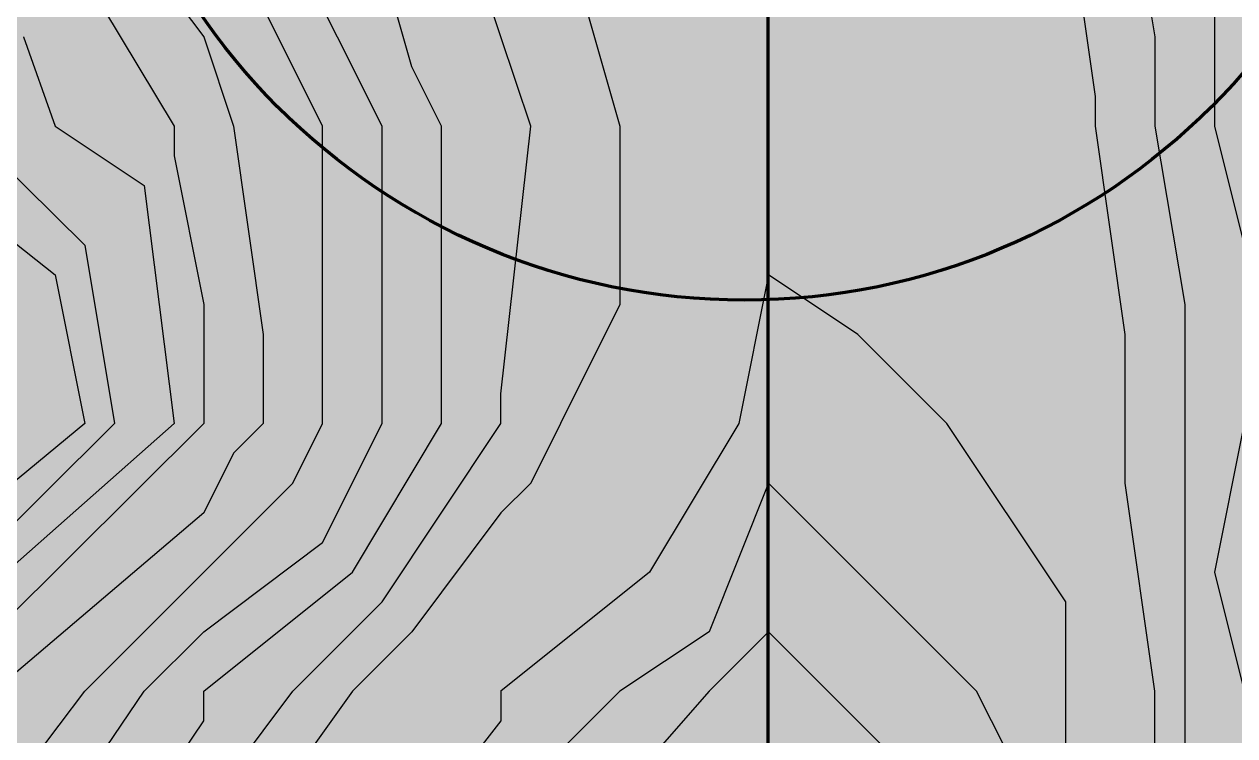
# Model space of a CAD drawing. Header units: millimetres. Extents: x 401 to 30661, y 2016 to 22119.
# Drawn here: x 5954 to 6925, y 12890 to 13461 of the extents above; entities that cross this region are included whole.
import ezdxf

# ---------------------------------------------------------------- set-up
doc = ezdxf.new("R2010")
doc.units = ezdxf.units.MM
doc.layers.add('1ST', color=51, linetype='Continuous', lineweight=50, true_color=0x7debff)
doc.layers.add('4TH DETAILS', color=125, linetype='Continuous', lineweight=15, true_color=0x39ffb0)
doc.layers.add('BACKGROUND', color=7, linetype='Continuous', true_color=0x000000)
doc.layers.add('GLOW-CYAN', color=7, linetype='Continuous', lineweight=100, true_color=0x7debff, transparency=0.8)
doc.layers.add('GLOW-EMERALD-2', color=7, linetype='Continuous', lineweight=30, true_color=0x39ffb0, transparency=0.8)
doc.layers.add('LAYOUT', color=83, linetype='Continuous', lineweight=50, true_color=0x7debff, plot=False)

msp = doc.modelspace()

# ---------------------------------------------------------------- hatches: boundary and pattern name
at = {"layer": 'BACKGROUND'}
h = msp.add_hatch(color=256, dxfattribs=at)
h.dxf.hatch_style = 1
h.paths.add_polyline_path([(400.723, 2015.745), (30660.634, 2015.745), (30660.634, 22119.328), (400.723, 22119.328)])

# ---------------------------------------------------------------- linework, layer by layer
at = {"layer": '1ST', "true_color": 0x39ffb0}
msp.add_circle((6531.7, 13769.252), 529.701, dxfattribs=at)
at = {"layer": '4TH DETAILS'}
for points in [[(6097.843, 12830.631), (6169.379, 12926.013), (6240.915, 12997.549), (6336.296, 13140.621), (6336.296, 13164.466), (6360.142, 13379.075), (6336.296, 13450.611), (6288.606, 13593.683), (6264.76, 13760.6), (6240.915, 13832.136), (6240.915, 13903.672), (6288.606, 14046.745)], [(5953.368, 12782.941), (6050.152, 12926.013), (6097.843, 12973.703), (6193.224, 13045.239), (6240.915, 13140.621), (6240.915, 13307.538), (6240.915, 13379.075), (6169.379, 13522.147), (6145.533, 13593.683), (6145.533, 13641.374), (6097.843, 13712.91), (6050.152, 13784.446), (6026.307, 13832.136), (6050.152, 13999.054)], [(5953.368, 12687.559), (6097.843, 12902.167), (6097.843, 12926.013), (6217.069, 13021.394), (6288.606, 13140.621), (6288.606, 13355.229), (6288.606, 13379.075), (6264.76, 13426.765), (6217.069, 13593.683), (6217.069, 13712.91), (6145.533, 13832.136), (6145.533, 13999.054)], [(6789.358, 13951.363), (6860.894, 13903.672), (6860.894, 13832.136), (6860.894, 13665.219), (6837.049, 13593.683), (6860.894, 13450.611), (6860.894, 13379.075), (6884.74, 13236.002), (6884.74, 13140.621), (6884.74, 13045.239), (6884.74, 12926.013), (6884.74, 12806.786)], [(6932.43, 13951.363), (6956.276, 13832.136), (6956.276, 13760.6), (6908.585, 13593.683), (6908.585, 13498.301), (6908.585, 13379.075), (6932.43, 13283.693), (6932.43, 13140.621), (6908.585, 13021.394), (6932.43, 12926.013), (6932.43, 12782.941)], [(5857.986, 12735.25), (6002.461, 12926.013), (6097.843, 13021.394), (6169.379, 13092.93), (6193.224, 13140.621), (6193.224, 13259.848), (6193.224, 13379.075), (6097.843, 13569.837), (6073.997, 13593.683), (6002.461, 13736.755), (5905.677, 13832.136)], [(6362.599, 13814.932), (6383.987, 13665.219), (6383.987, 13593.683), (6383.987, 13545.992), (6431.678, 13379.075), (6431.678, 13236.002), (6383.987, 13140.621), (6360.142, 13092.93), (6336.296, 13069.085), (6264.76, 12973.703), (6217.069, 12926.013), (6097.843, 12759.095), (6050.152, 12687.559), (5953.368, 12568.332)], [(6860.894, 12854.477), (6860.894, 12926.013), (6837.049, 13092.93), (6837.049, 13140.621), (6837.049, 13212.157), (6813.203, 13379.075), (6813.203, 13402.92), (6789.358, 13569.837), (6765.513, 13593.683), (6782.43, 13678.27)], [(5929.522, 13665.219), (5978.616, 13593.683), (6026.307, 13545.992), (6097.843, 13450.611), (6121.688, 13379.075), (6145.533, 13212.157), (6145.533, 13140.621), (6121.688, 13116.776), (6097.843, 13069.085), (5929.522, 12926.013)], [(5881.832, 13593.683), (6002.461, 13498.301), (6073.997, 13379.075), (6073.997, 13355.229), (6097.843, 13236.002), (6097.843, 13164.466), (6097.843, 13140.621), (5881.832, 12926.013)], [(5953.368, 13450.611), (5978.616, 13379.075), (6050.152, 13331.384), (6073.997, 13140.621), (5857.986, 12949.858)], [(5905.677, 13379.075), (6002.461, 13283.693), (6026.307, 13140.621), (5857.986, 12973.703)], [(5857.986, 13355.229), (5978.616, 13259.848), (6002.461, 13140.621), (5857.986, 13021.394)], [(6789.358, 12687.559), (6789.358, 12902.167), (6789.358, 12926.013), (6789.358, 12997.549), (6693.977, 13140.621), (6622.441, 13212.157), (6550.904, 13259.848), (6527.059, 13140.621), (6455.523, 13021.394), (6336.296, 12926.013), (6336.296, 12902.167), (6169.379, 12687.559)], [(6741.667, 12878.322), (6717.822, 12926.013), (6550.904, 13092.93), (6503.214, 12973.703), (6431.678, 12926.013), (6336.296, 12830.631)], [(6693.977, 12830.631), (6598.595, 12926.013), (6550.904, 12973.703), (6527.059, 12949.858), (6503.214, 12926.013), (6336.296, 12735.25)]]:
    msp.add_lwpolyline(points, dxfattribs=at)
at = {"layer": 'GLOW-CYAN'}
msp.add_lwpolyline([(6550.723, 6115.853), (6550.723, 15115.853)], dxfattribs=at)
msp.add_circle((6531.7, 13769.252), 529.701, dxfattribs=at)
at = {"layer": 'GLOW-EMERALD-2'}
for points in [[(6097.843, 12830.631), (6169.379, 12926.013), (6240.915, 12997.549), (6336.296, 13140.621), (6336.296, 13164.466), (6360.142, 13379.075), (6336.296, 13450.611), (6288.606, 13593.683), (6264.76, 13760.6), (6240.915, 13832.136), (6240.915, 13903.672), (6288.606, 14046.745)], [(5953.368, 12782.941), (6050.152, 12926.013), (6097.843, 12973.703), (6193.224, 13045.239), (6240.915, 13140.621), (6240.915, 13307.538), (6240.915, 13379.075), (6169.379, 13522.147), (6145.533, 13593.683), (6145.533, 13641.374), (6097.843, 13712.91), (6050.152, 13784.446), (6026.307, 13832.136), (6050.152, 13999.054)], [(5953.368, 12687.559), (6097.843, 12902.167), (6097.843, 12926.013), (6217.069, 13021.394), (6288.606, 13140.621), (6288.606, 13355.229), (6288.606, 13379.075), (6264.76, 13426.765), (6217.069, 13593.683), (6217.069, 13712.91), (6145.533, 13832.136), (6145.533, 13999.054)], [(6789.358, 13951.363), (6860.894, 13903.672), (6860.894, 13832.136), (6860.894, 13665.219), (6837.049, 13593.683), (6860.894, 13450.611), (6860.894, 13379.075), (6884.74, 13236.002), (6884.74, 13140.621), (6884.74, 13045.239), (6884.74, 12926.013), (6884.74, 12806.786)], [(6932.43, 13951.363), (6956.276, 13832.136), (6956.276, 13760.6), (6908.585, 13593.683), (6908.585, 13498.301), (6908.585, 13379.075), (6932.43, 13283.693), (6932.43, 13140.621), (6908.585, 13021.394), (6932.43, 12926.013), (6932.43, 12782.941)], [(5857.986, 12735.25), (6002.461, 12926.013), (6097.843, 13021.394), (6169.379, 13092.93), (6193.224, 13140.621), (6193.224, 13259.848), (6193.224, 13379.075), (6097.843, 13569.837), (6073.997, 13593.683), (6002.461, 13736.755), (5905.677, 13832.136)], [(6362.599, 13814.932), (6383.987, 13665.219), (6383.987, 13593.683), (6383.987, 13545.992), (6431.678, 13379.075), (6431.678, 13236.002), (6383.987, 13140.621), (6360.142, 13092.93), (6336.296, 13069.085), (6264.76, 12973.703), (6217.069, 12926.013), (6097.843, 12759.095), (6050.152, 12687.559), (5953.368, 12568.332)], [(6860.894, 12854.477), (6860.894, 12926.013), (6837.049, 13092.93), (6837.049, 13140.621), (6837.049, 13212.157), (6813.203, 13379.075), (6813.203, 13402.92), (6789.358, 13569.837), (6765.513, 13593.683), (6782.43, 13678.27)], [(5929.522, 13665.219), (5978.616, 13593.683), (6026.307, 13545.992), (6097.843, 13450.611), (6121.688, 13379.075), (6145.533, 13212.157), (6145.533, 13140.621), (6121.688, 13116.776), (6097.843, 13069.085), (5929.522, 12926.013)], [(5881.832, 13593.683), (6002.461, 13498.301), (6073.997, 13379.075), (6073.997, 13355.229), (6097.843, 13236.002), (6097.843, 13164.466), (6097.843, 13140.621), (5881.832, 12926.013)], [(5953.368, 13450.611), (5978.616, 13379.075), (6050.152, 13331.384), (6073.997, 13140.621), (5857.986, 12949.858)], [(5905.677, 13379.075), (6002.461, 13283.693), (6026.307, 13140.621), (5857.986, 12973.703)], [(5857.986, 13355.229), (5978.616, 13259.848), (6002.461, 13140.621), (5857.986, 13021.394)], [(6789.358, 12687.559), (6789.358, 12902.167), (6789.358, 12926.013), (6789.358, 12997.549), (6693.977, 13140.621), (6622.441, 13212.157), (6550.904, 13259.848), (6527.059, 13140.621), (6455.523, 13021.394), (6336.296, 12926.013), (6336.296, 12902.167), (6169.379, 12687.559)], [(6741.667, 12878.322), (6717.822, 12926.013), (6550.904, 13092.93), (6503.214, 12973.703), (6431.678, 12926.013), (6336.296, 12830.631)], [(6693.977, 12830.631), (6598.595, 12926.013), (6550.904, 12973.703), (6527.059, 12949.858), (6503.214, 12926.013), (6336.296, 12735.25)]]:
    msp.add_lwpolyline(points, dxfattribs=at)
at = {"layer": 'LAYOUT'}
msp.add_lwpolyline([(6550.723, 6115.853), (6550.723, 15115.853)], dxfattribs=at)

doc.saveas('drawing.dxf')
